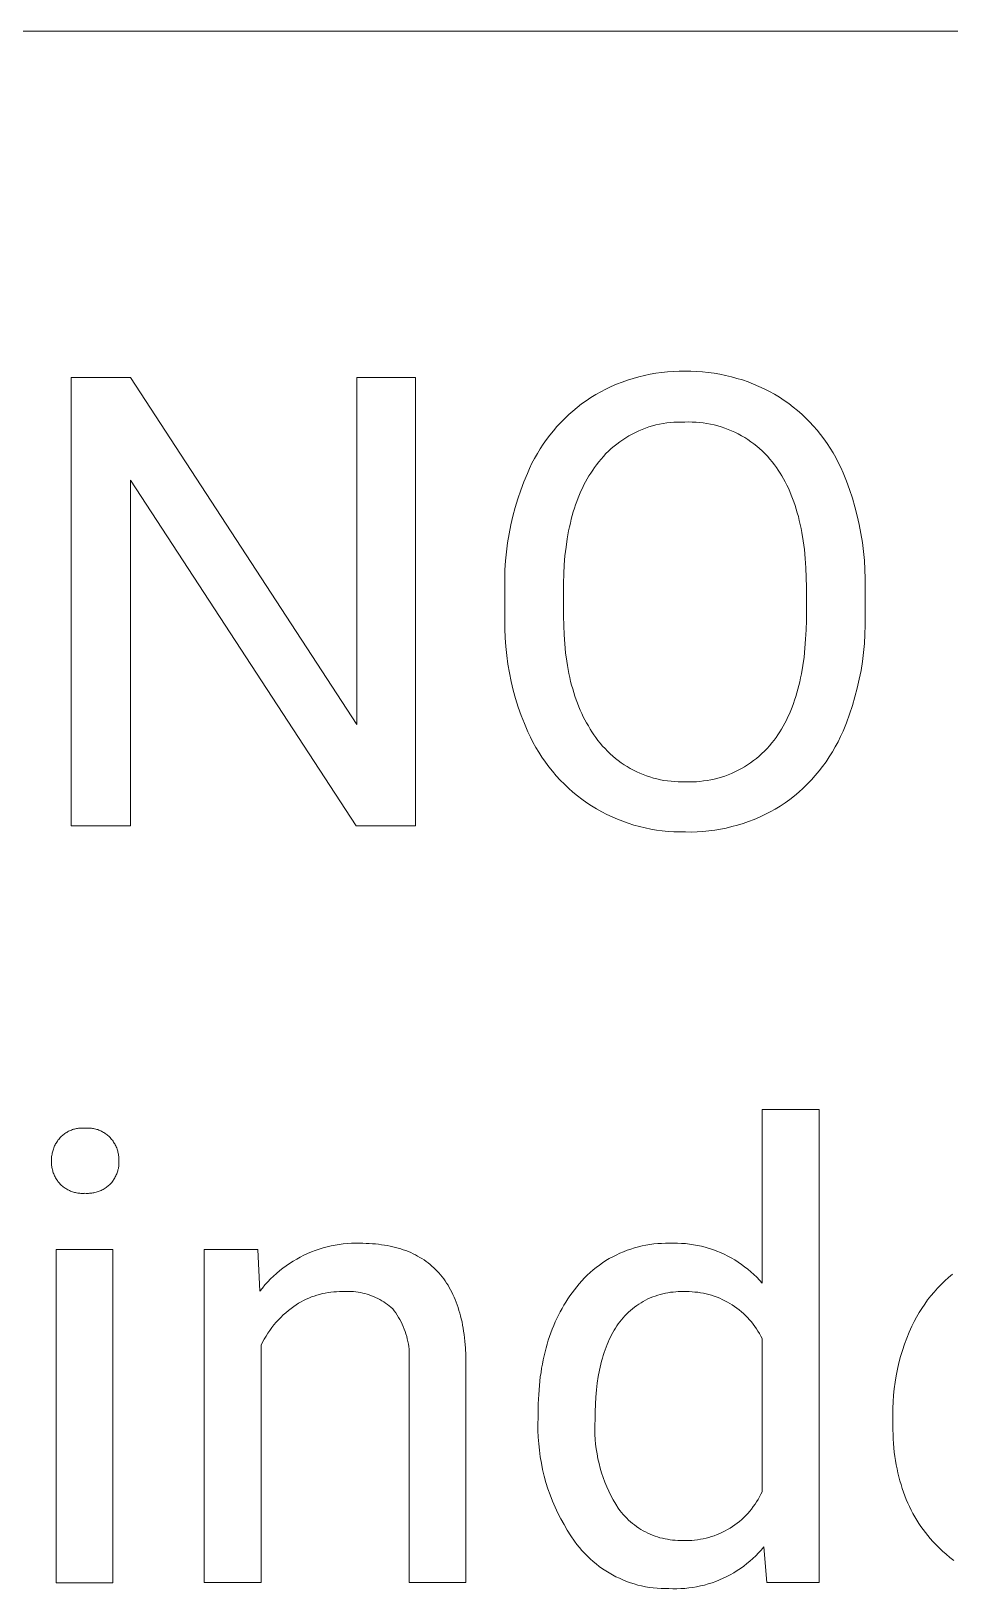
# Model space of a CAD drawing. Header units: millimetres. Extents: x -582 to 3448, y -204 to 2611.
# Drawn here: x 2273.8 to 2352, y 113.7 to 246.3 of the extents above; entities that cross this region are included whole.
import ezdxf

# ---------------------------------------------------------------- set-up
doc = ezdxf.new("R2010")
doc.units = ezdxf.units.MM
doc.header["$MEASUREMENT"] = 0
doc.layers.add('Domyślny', color=7, linetype='Continuous', true_color=0x000000)

msp = doc.modelspace()

# ---------------------------------------------------------------- linework, layer by layer
at = {"layer": 'Domyślny', "color": 18, "lineweight": 15, "true_color": 0x000000}
for p, q in [((3444.3, 246.28), (1925.07, 246.28)), ((2277.17, 178.64), (2277.17, 216.81)), ((2277.17, 216.81), (2282.23, 216.81)), ((2282.23, 216.81), (2301.5, 187.27)), ((2301.5, 187.27), (2301.5, 216.81)), ((2301.5, 216.81), (2306.5, 216.81)), ((2306.5, 216.81), (2306.5, 178.64)), ((2323.17, 216.03), (2323.63, 216.23)), ((2323.63, 216.23), (2324.09, 216.41)), ((2324.09, 216.41), (2324.56, 216.58)), ((2324.56, 216.58), (2325.03, 216.73)), ((2325.03, 216.73), (2325.51, 216.86)), ((2325.51, 216.86), (2325.99, 216.98)), ((2325.99, 216.98), (2326.48, 217.08)), ((2326.48, 217.08), (2326.97, 217.16)), ((2326.97, 217.16), (2327.46, 217.23)), ((2327.46, 217.23), (2327.96, 217.28)), ((2327.96, 217.28), (2328.45, 217.31)), ((2328.45, 217.31), (2328.95, 217.33)), ((2328.95, 217.33), (2329.45, 217.33)), ((2329.45, 217.33), (2329.94, 217.33)), ((2329.94, 217.33), (2330.44, 217.31)), ((2330.44, 217.31), (2330.94, 217.28)), ((2330.94, 217.28), (2331.44, 217.23)), ((2331.44, 217.23), (2331.93, 217.16)), ((2331.93, 217.16), (2332.42, 217.08)), ((2332.42, 217.08), (2332.91, 216.98)), ((2332.91, 216.98), (2333.4, 216.87)), ((2333.4, 216.87), (2333.88, 216.73)), ((2333.88, 216.73), (2334.35, 216.59)), ((2334.35, 216.59), (2334.82, 216.42)), ((2334.82, 216.42), (2335.29, 216.24)), ((2335.29, 216.24), (2335.75, 216.05)), ((2320.64, 214.55), (2321.03, 214.82)), ((2321.03, 214.82), (2321.42, 215.09)), ((2321.42, 215.09), (2321.85, 215.35)), ((2321.85, 215.35), (2322.28, 215.59)), ((2322.28, 215.59), (2322.72, 215.82)), ((2322.72, 215.82), (2323.17, 216.03)), ((2335.75, 216.05), (2336.2, 215.84)), ((2336.2, 215.84), (2336.65, 215.61)), ((2336.65, 215.61), (2337.08, 215.37)), ((2337.08, 215.37), (2337.51, 215.12)), ((2337.51, 215.12), (2337.91, 214.85)), ((2337.91, 214.85), (2338.29, 214.58)), ((2319.21, 213.31), (2319.55, 213.64)), ((2319.55, 213.64), (2319.9, 213.95)), ((2319.9, 213.95), (2320.27, 214.25)), ((2320.27, 214.25), (2320.64, 214.55)), ((2338.29, 214.58), (2338.67, 214.29)), ((2338.67, 214.29), (2339.03, 213.99)), ((2339.03, 213.99), (2339.39, 213.68)), ((2339.39, 213.68), (2339.73, 213.36)), ((2317.94, 211.9), (2318.24, 212.26)), ((2318.24, 212.26), (2318.55, 212.62)), ((2318.55, 212.62), (2318.87, 212.97)), ((2318.87, 212.97), (2319.21, 213.31)), ((2325.51, 212.25), (2325.23, 212.12)), ((2325.8, 212.37), (2325.51, 212.25)), ((2326.09, 212.49), (2325.8, 212.37)), ((2326.38, 212.59), (2326.09, 212.49)), ((2326.68, 212.68), (2326.38, 212.59)), ((2326.98, 212.76), (2326.68, 212.68)), ((2327.28, 212.82), (2326.98, 212.76)), ((2327.59, 212.88), (2327.28, 212.82)), ((2327.9, 212.93), (2327.59, 212.88)), ((2328.2, 212.97), (2327.9, 212.93)), ((2328.51, 212.99), (2328.2, 212.97)), ((2328.82, 213.01), (2328.51, 212.99)), ((2329.14, 213.01), (2328.82, 213.01)), ((2329.45, 213.01), (2329.14, 213.01)), ((2329.76, 213.02), (2329.45, 213.01)), ((2330.07, 213.01), (2329.76, 213.02)), ((2330.39, 213), (2330.07, 213.01)), ((2330.7, 212.97), (2330.39, 213)), ((2331.01, 212.94), (2330.7, 212.97)), ((2331.32, 212.89), (2331.01, 212.94)), ((2331.63, 212.83), (2331.32, 212.89)), ((2331.94, 212.77), (2331.63, 212.83)), ((2332.24, 212.69), (2331.94, 212.77)), ((2332.54, 212.6), (2332.24, 212.69)), ((2332.84, 212.5), (2332.54, 212.6)), ((2333.13, 212.39), (2332.84, 212.5)), ((2333.42, 212.27), (2333.13, 212.39)), ((2333.71, 212.14), (2333.42, 212.27)), ((2339.73, 213.36), (2340.06, 213.02)), ((2340.06, 213.02), (2340.39, 212.67)), ((2340.39, 212.67), (2340.7, 212.32)), ((2340.7, 212.32), (2340.99, 211.95)), ((2317.12, 210.73), (2317.38, 211.13)), ((2317.38, 211.13), (2317.66, 211.52)), ((2317.66, 211.52), (2317.94, 211.9)), ((2323.41, 210.95), (2323.17, 210.75)), ((2323.65, 211.14), (2323.41, 210.95)), ((2323.9, 211.33), (2323.65, 211.14)), ((2324.15, 211.51), (2323.9, 211.33)), ((2324.41, 211.68), (2324.15, 211.51)), ((2324.68, 211.83), (2324.41, 211.68)), ((2324.95, 211.98), (2324.68, 211.83)), ((2325.23, 212.12), (2324.95, 211.98)), ((2333.99, 212), (2333.71, 212.14)), ((2334.27, 211.85), (2333.99, 212)), ((2334.54, 211.69), (2334.27, 211.85)), ((2334.8, 211.52), (2334.54, 211.69)), ((2335.06, 211.34), (2334.8, 211.52)), ((2335.31, 211.16), (2335.06, 211.34)), ((2335.56, 210.96), (2335.31, 211.16)), ((2335.8, 210.76), (2335.56, 210.96)), ((2340.99, 211.95), (2341.28, 211.57)), ((2341.28, 211.57), (2341.55, 211.19)), ((2341.55, 211.19), (2341.81, 210.79)), ((2316.22, 209.07), (2316.42, 209.5)), ((2316.42, 209.5), (2316.64, 209.92)), ((2316.64, 209.92), (2316.88, 210.33)), ((2316.88, 210.33), (2317.12, 210.73)), ((2322.11, 209.62), (2321.92, 209.37)), ((2322.3, 209.86), (2322.11, 209.62)), ((2322.51, 210.09), (2322.3, 209.86)), ((2322.72, 210.32), (2322.51, 210.09)), ((2322.94, 210.54), (2322.72, 210.32)), ((2323.17, 210.75), (2322.94, 210.54)), ((2336.03, 210.55), (2335.8, 210.76)), ((2336.25, 210.33), (2336.03, 210.55)), ((2336.47, 210.1), (2336.25, 210.33)), ((2336.68, 209.86), (2336.47, 210.1)), ((2336.88, 209.62), (2336.68, 209.86)), ((2337.07, 209.37), (2336.88, 209.62)), ((2341.81, 210.79), (2342.06, 210.39)), ((2342.06, 210.39), (2342.29, 209.98)), ((2342.29, 209.98), (2342.51, 209.56)), ((2342.51, 209.56), (2342.72, 209.13)), ((2315.73, 207.92), (2316.03, 208.63)), ((2316.03, 208.63), (2316.22, 209.07)), ((2321.13, 208.18), (2320.98, 207.92)), ((2321.27, 208.43), (2321.13, 208.18)), ((2321.43, 208.67), (2321.27, 208.43)), ((2321.59, 208.91), (2321.43, 208.67)), ((2321.75, 209.14), (2321.59, 208.91)), ((2321.92, 209.37), (2321.75, 209.14)), ((2337.24, 209.14), (2337.07, 209.37)), ((2337.4, 208.91), (2337.24, 209.14)), ((2337.55, 208.67), (2337.4, 208.91)), ((2337.71, 208.42), (2337.55, 208.67)), ((2337.85, 208.17), (2337.71, 208.42)), ((2337.99, 207.91), (2337.85, 208.17)), ((2342.72, 209.13), (2342.91, 208.7)), ((2342.91, 208.7), (2343.2, 207.98)), ((2301.44, 178.64), (2282.23, 208.05)), ((2282.23, 208.05), (2282.23, 178.64)), ((2315.21, 206.48), (2315.46, 207.2)), ((2315.46, 207.2), (2315.73, 207.92)), ((2320.47, 206.84), (2320.35, 206.55)), ((2320.59, 207.12), (2320.47, 206.84)), ((2320.72, 207.39), (2320.59, 207.12)), ((2320.85, 207.66), (2320.72, 207.39)), ((2320.98, 207.92), (2320.85, 207.66)), ((2338.13, 207.64), (2337.99, 207.91)), ((2338.26, 207.37), (2338.13, 207.64)), ((2338.38, 207.09), (2338.26, 207.37)), ((2338.5, 206.8), (2338.38, 207.09)), ((2343.2, 207.98), (2343.47, 207.26)), ((2343.47, 207.26), (2343.71, 206.53)), ((2314.79, 205), (2314.99, 205.74)), ((2314.99, 205.74), (2315.21, 206.48)), ((2320.04, 205.67), (2319.94, 205.36)), ((2320.14, 205.97), (2320.04, 205.67)), ((2320.24, 206.26), (2320.14, 205.97)), ((2320.35, 206.55), (2320.24, 206.26)), ((2338.62, 206.51), (2338.5, 206.8)), ((2338.73, 206.21), (2338.62, 206.51)), ((2338.83, 205.91), (2338.73, 206.21)), ((2338.93, 205.6), (2338.83, 205.91)), ((2339.02, 205.28), (2338.93, 205.6)), ((2343.71, 206.53), (2343.93, 205.78)), ((2343.93, 205.78), (2344.13, 205.04)), ((2314.47, 203.5), (2314.62, 204.25)), ((2314.62, 204.25), (2314.79, 205)), ((2319.69, 204.41), (2319.61, 204.08)), ((2319.77, 204.73), (2319.69, 204.41)), ((2319.85, 205.05), (2319.77, 204.73)), ((2319.94, 205.36), (2319.85, 205.05)), ((2339.11, 204.96), (2339.02, 205.28)), ((2339.19, 204.63), (2339.11, 204.96)), ((2339.27, 204.3), (2339.19, 204.63)), ((2339.34, 203.95), (2339.27, 204.3)), ((2344.13, 205.04), (2344.3, 204.28)), ((2344.3, 204.28), (2344.44, 203.52)), ((2314.34, 202.74), (2314.47, 203.5)), ((2319.42, 203.06), (2319.32, 202.35)), ((2319.54, 203.74), (2319.42, 203.06)), ((2319.61, 204.08), (2319.54, 203.74)), ((2339.41, 203.61), (2339.34, 203.95)), ((2339.53, 202.89), (2339.41, 203.61)), ((2339.62, 202.16), (2339.53, 202.89)), ((2344.44, 203.52), (2344.57, 202.76)), ((2314.17, 201.21), (2314.25, 201.97)), ((2314.25, 201.97), (2314.34, 202.74)), ((2319.23, 201.62), (2319.17, 200.86)), ((2319.32, 202.35), (2319.23, 201.62)), ((2339.7, 201.39), (2339.62, 202.16)), ((2344.57, 202.76), (2344.66, 201.99)), ((2344.66, 201.99), (2344.73, 201.22)), ((2314.1, 199.67), (2314.12, 200.44)), ((2314.12, 200.44), (2314.17, 201.21)), ((2319.17, 200.86), (2319.13, 200.09)), ((2339.75, 200.61), (2339.7, 201.39)), ((2339.78, 199.79), (2339.75, 200.61)), ((2344.73, 201.22), (2344.78, 200.45)), ((2344.78, 200.45), (2344.8, 199.68)), ((2314.11, 198.9), (2314.1, 199.67)), ((2314.11, 196.15), (2314.11, 198.9)), ((2319.13, 200.09), (2319.11, 199.29)), ((2319.11, 199.29), (2319.11, 196.49)), ((2339.79, 198.96), (2339.78, 199.79)), ((2339.79, 196.13), (2339.79, 198.96)), ((2344.8, 199.68), (2344.8, 198.9)), ((2344.8, 198.9), (2344.8, 196.49)), ((2319.11, 196.49), (2319.12, 195.68)), ((2344.8, 196.49), (2344.8, 195.72)), ((2314.11, 195.4), (2314.11, 196.15)), ((2314.14, 194.65), (2314.11, 195.4)), ((2319.12, 195.68), (2319.15, 194.89)), ((2339.73, 194.52), (2339.77, 195.31)), ((2339.77, 195.31), (2339.79, 196.13)), ((2344.78, 194.94), (2344.74, 194.17)), ((2344.8, 195.72), (2344.78, 194.94)), ((2314.19, 193.9), (2314.14, 194.65)), ((2314.27, 193.15), (2314.19, 193.9)), ((2319.15, 194.89), (2319.21, 194.12)), ((2319.21, 194.12), (2319.28, 193.38)), ((2339.59, 193), (2339.67, 193.75)), ((2339.67, 193.75), (2339.73, 194.52)), ((2344.74, 194.17), (2344.67, 193.4)), ((2314.37, 192.41), (2314.27, 193.15)), ((2314.5, 191.66), (2314.37, 192.41)), ((2319.28, 193.38), (2319.38, 192.65)), ((2319.38, 192.65), (2319.44, 192.3)), ((2319.44, 192.3), (2319.5, 191.95)), ((2339.37, 191.59), (2339.49, 192.28)), ((2339.49, 192.28), (2339.59, 193)), ((2344.57, 192.64), (2344.45, 191.87)), ((2344.67, 193.4), (2344.57, 192.64)), ((2314.65, 190.93), (2314.5, 191.66)), ((2314.83, 190.2), (2314.65, 190.93)), ((2319.5, 191.95), (2319.56, 191.61)), ((2319.56, 191.61), (2319.64, 191.27)), ((2319.64, 191.27), (2319.71, 190.94)), ((2319.71, 190.94), (2319.8, 190.62)), ((2339.23, 190.91), (2339.3, 191.25)), ((2339.3, 191.25), (2339.37, 191.59)), ((2344.3, 191.12), (2344.13, 190.36)), ((2344.45, 191.87), (2344.3, 191.12)), ((2315.03, 189.47), (2314.83, 190.2)), ((2319.8, 190.62), (2319.89, 190.3)), ((2319.89, 190.3), (2319.98, 189.98)), ((2319.98, 189.98), (2320.08, 189.67)), ((2320.08, 189.67), (2320.18, 189.37)), ((2338.79, 189.33), (2338.88, 189.64)), ((2338.88, 189.64), (2338.98, 189.95)), ((2338.98, 189.95), (2339.07, 190.26)), ((2339.07, 190.26), (2339.15, 190.58)), ((2339.15, 190.58), (2339.23, 190.91)), ((2343.93, 189.62), (2343.71, 188.88)), ((2344.13, 190.36), (2343.93, 189.62)), ((2315.25, 188.75), (2315.03, 189.47)), ((2315.5, 188.04), (2315.25, 188.75)), ((2320.18, 189.37), (2320.29, 189.07)), ((2320.29, 189.07), (2320.41, 188.78)), ((2320.41, 188.78), (2320.53, 188.49)), ((2320.53, 188.49), (2320.66, 188.21)), ((2338.34, 188.18), (2338.46, 188.46)), ((2338.46, 188.46), (2338.57, 188.75)), ((2338.57, 188.75), (2338.68, 189.04)), ((2338.68, 189.04), (2338.79, 189.33)), ((2343.71, 188.88), (2343.47, 188.14)), ((2315.77, 187.34), (2315.5, 188.04)), ((2316.07, 186.65), (2315.77, 187.34)), ((2320.66, 188.21), (2320.79, 187.93)), ((2320.79, 187.93), (2320.93, 187.66)), ((2320.93, 187.66), (2321.07, 187.4)), ((2321.07, 187.4), (2321.22, 187.14)), ((2321.22, 187.14), (2321.37, 186.88)), ((2337.67, 186.87), (2337.81, 187.12)), ((2337.81, 187.12), (2337.95, 187.38)), ((2337.95, 187.38), (2338.09, 187.64)), ((2338.09, 187.64), (2338.22, 187.91)), ((2338.22, 187.91), (2338.34, 188.18)), ((2343.2, 187.42), (2342.91, 186.7)), ((2343.47, 188.14), (2343.2, 187.42)), ((2316.28, 186.2), (2316.07, 186.65)), ((2316.5, 185.76), (2316.28, 186.2)), ((2316.75, 185.32), (2316.5, 185.76)), ((2321.37, 186.88), (2321.53, 186.64)), ((2321.53, 186.64), (2321.69, 186.39)), ((2321.69, 186.39), (2321.86, 186.15)), ((2321.86, 186.15), (2322.04, 185.91)), ((2322.04, 185.91), (2322.23, 185.67)), ((2322.23, 185.67), (2322.43, 185.43)), ((2336.65, 185.46), (2336.85, 185.7)), ((2336.85, 185.7), (2337.04, 185.94)), ((2337.04, 185.94), (2337.21, 186.16)), ((2337.21, 186.16), (2337.37, 186.39)), ((2337.37, 186.39), (2337.52, 186.63)), ((2337.52, 186.63), (2337.67, 186.87)), ((2342.49, 185.8), (2342.25, 185.36)), ((2342.7, 186.25), (2342.49, 185.8)), ((2342.91, 186.7), (2342.7, 186.25)), ((2317, 184.9), (2316.75, 185.32)), ((2317.27, 184.48), (2317, 184.9)), ((2317.56, 184.07), (2317.27, 184.48)), ((2322.43, 185.43), (2322.64, 185.21)), ((2322.64, 185.21), (2322.85, 184.99)), ((2322.85, 184.99), (2323.07, 184.78)), ((2323.07, 184.78), (2323.3, 184.57)), ((2323.3, 184.57), (2323.53, 184.38)), ((2323.53, 184.38), (2323.77, 184.19)), ((2335.3, 184.19), (2335.54, 184.38)), ((2335.54, 184.38), (2335.78, 184.58)), ((2335.78, 184.58), (2336.01, 184.79)), ((2336.01, 184.79), (2336.23, 185)), ((2336.23, 185), (2336.44, 185.23)), ((2336.44, 185.23), (2336.65, 185.46)), ((2341.74, 184.51), (2341.47, 184.1)), ((2342.01, 184.93), (2341.74, 184.51)), ((2342.25, 185.36), (2342.01, 184.93)), ((2317.85, 183.67), (2317.56, 184.07)), ((2318.17, 183.29), (2317.85, 183.67)), ((2318.49, 182.91), (2318.17, 183.29)), ((2323.77, 184.19), (2324.02, 184.01)), ((2324.02, 184.01), (2324.27, 183.84)), ((2324.27, 183.84), (2324.53, 183.68)), ((2324.53, 183.68), (2324.79, 183.52)), ((2324.79, 183.52), (2325.06, 183.38)), ((2325.06, 183.38), (2325.34, 183.24)), ((2325.34, 183.24), (2325.61, 183.12)), ((2325.61, 183.12), (2325.9, 183)), ((2325.9, 183), (2326.18, 182.89)), ((2332.84, 182.88), (2333.13, 182.98)), ((2333.13, 182.98), (2333.42, 183.1)), ((2333.42, 183.1), (2333.7, 183.23)), ((2333.7, 183.23), (2333.98, 183.37)), ((2333.98, 183.37), (2334.26, 183.51)), ((2334.26, 183.51), (2334.52, 183.67)), ((2334.52, 183.67), (2334.79, 183.83)), ((2334.79, 183.83), (2335.04, 184.01)), ((2335.04, 184.01), (2335.3, 184.19)), ((2340.87, 183.31), (2340.55, 182.92)), ((2341.17, 183.7), (2340.87, 183.31)), ((2341.47, 184.1), (2341.17, 183.7)), ((2318.83, 182.54), (2318.49, 182.91)), ((2319.18, 182.19), (2318.83, 182.54)), ((2319.54, 181.85), (2319.18, 182.19)), ((2319.91, 181.52), (2319.54, 181.85)), ((2326.18, 182.89), (2326.47, 182.8)), ((2326.47, 182.8), (2326.77, 182.71)), ((2326.77, 182.71), (2327.06, 182.64)), ((2327.06, 182.64), (2327.36, 182.57)), ((2327.36, 182.57), (2327.66, 182.51)), ((2327.66, 182.51), (2327.96, 182.47)), ((2327.96, 182.47), (2328.27, 182.43)), ((2328.27, 182.43), (2328.57, 182.41)), ((2328.57, 182.41), (2328.88, 182.39)), ((2328.88, 182.39), (2329.18, 182.39)), ((2329.18, 182.39), (2329.49, 182.4)), ((2329.49, 182.4), (2329.8, 182.39)), ((2329.8, 182.39), (2330.11, 182.39)), ((2330.11, 182.39), (2330.42, 182.4)), ((2330.42, 182.4), (2330.73, 182.42)), ((2330.73, 182.42), (2331.03, 182.46)), ((2331.03, 182.46), (2331.34, 182.5)), ((2331.34, 182.5), (2331.65, 182.55)), ((2331.65, 182.55), (2331.95, 182.62)), ((2331.95, 182.62), (2332.25, 182.7)), ((2332.25, 182.7), (2332.55, 182.78)), ((2332.55, 182.78), (2332.84, 182.88)), ((2339.52, 181.85), (2339.15, 181.52)), ((2339.87, 182.2), (2339.52, 181.85)), ((2340.22, 182.55), (2339.87, 182.2)), ((2340.55, 182.92), (2340.22, 182.55)), ((2320.29, 181.2), (2319.91, 181.52)), ((2320.68, 180.9), (2320.29, 181.2)), ((2321.09, 180.61), (2320.68, 180.9)), ((2321.5, 180.33), (2321.09, 180.61)), ((2321.92, 180.08), (2321.5, 180.33)), ((2337.98, 180.6), (2337.57, 180.32)), ((2338.38, 180.89), (2337.98, 180.6)), ((2338.77, 181.2), (2338.38, 180.89)), ((2339.15, 181.52), (2338.77, 181.2)), ((2322.36, 179.84), (2321.92, 180.08)), ((2322.8, 179.61), (2322.36, 179.84)), ((2323.24, 179.4), (2322.8, 179.61)), ((2323.7, 179.21), (2323.24, 179.4)), ((2324.16, 179.03), (2323.7, 179.21)), ((2324.62, 178.86), (2324.16, 179.03)), ((2334.87, 179.01), (2334.4, 178.85)), ((2335.34, 179.19), (2334.87, 179.01)), ((2335.8, 179.38), (2335.34, 179.19)), ((2336.25, 179.6), (2335.8, 179.38)), ((2336.7, 179.82), (2336.25, 179.6)), ((2337.14, 180.06), (2336.7, 179.82)), ((2337.57, 180.32), (2337.14, 180.06)), ((2282.23, 178.64), (2277.17, 178.64)), ((2306.5, 178.64), (2301.44, 178.64)), ((2325.1, 178.71), (2324.62, 178.86)), ((2325.57, 178.58), (2325.1, 178.71)), ((2326.05, 178.47), (2325.57, 178.58)), ((2326.54, 178.37), (2326.05, 178.47)), ((2327.02, 178.28), (2326.54, 178.37)), ((2327.51, 178.22), (2327.02, 178.28)), ((2328.01, 178.17), (2327.51, 178.22)), ((2328.5, 178.13), (2328.01, 178.17)), ((2328.99, 178.12), (2328.5, 178.13)), ((2329.49, 178.12), (2328.99, 178.12)), ((2329.99, 178.11), (2329.49, 178.12)), ((2330.48, 178.13), (2329.99, 178.11)), ((2330.98, 178.16), (2330.48, 178.13)), ((2331.48, 178.21), (2330.98, 178.16)), ((2331.98, 178.27), (2331.48, 178.21)), ((2332.47, 178.36), (2331.98, 178.27)), ((2332.96, 178.45), (2332.47, 178.36)), ((2333.44, 178.57), (2332.96, 178.45)), ((2333.93, 178.7), (2333.44, 178.57)), ((2334.4, 178.85), (2333.93, 178.7)), ((2336.02, 139.7), (2336.02, 154.49)), ((2336.02, 154.49), (2340.87, 154.49)), ((2340.87, 154.49), (2340.87, 114.23)), ((2276.64, 152.45), (2276.72, 152.5)), ((2276.72, 152.5), (2276.8, 152.55)), ((2276.8, 152.55), (2276.87, 152.6)), ((2276.87, 152.6), (2276.95, 152.64)), ((2276.95, 152.64), (2277.03, 152.68)), ((2277.03, 152.68), (2277.12, 152.71)), ((2277.12, 152.71), (2277.2, 152.75)), ((2277.2, 152.75), (2277.29, 152.78)), ((2277.29, 152.78), (2277.37, 152.81)), ((2277.37, 152.81), (2277.46, 152.83)), ((2277.46, 152.83), (2277.55, 152.86)), ((2277.55, 152.86), (2277.64, 152.87)), ((2277.64, 152.87), (2277.72, 152.89)), ((2277.72, 152.89), (2277.81, 152.9)), ((2277.81, 152.9), (2277.9, 152.91)), ((2277.9, 152.91), (2277.99, 152.92)), ((2277.99, 152.92), (2278.08, 152.92)), ((2278.08, 152.92), (2278.17, 152.92)), ((2278.17, 152.92), (2278.26, 152.92)), ((2278.26, 152.92), (2278.35, 152.92)), ((2278.35, 152.92), (2278.45, 152.92)), ((2278.45, 152.92), (2278.54, 152.92)), ((2278.54, 152.92), (2278.63, 152.92)), ((2278.63, 152.92), (2278.72, 152.92)), ((2278.72, 152.92), (2278.81, 152.91)), ((2278.81, 152.91), (2278.9, 152.9)), ((2278.9, 152.9), (2278.99, 152.89)), ((2278.99, 152.89), (2279.08, 152.87)), ((2279.08, 152.87), (2279.17, 152.85)), ((2279.17, 152.85), (2279.26, 152.83)), ((2279.26, 152.83), (2279.35, 152.8)), ((2279.35, 152.8), (2279.43, 152.78)), ((2279.43, 152.78), (2279.52, 152.74)), ((2279.52, 152.74), (2279.6, 152.71)), ((2279.6, 152.71), (2279.69, 152.67)), ((2279.69, 152.67), (2279.77, 152.63)), ((2279.77, 152.63), (2279.85, 152.59)), ((2279.85, 152.59), (2279.93, 152.55)), ((2279.93, 152.55), (2280.01, 152.5)), ((2280.01, 152.5), (2280.08, 152.45)), ((2275.66, 151.13), (2275.69, 151.22)), ((2275.69, 151.22), (2275.72, 151.31)), ((2275.72, 151.31), (2275.76, 151.39)), ((2275.76, 151.39), (2275.81, 151.48)), ((2275.81, 151.48), (2275.85, 151.56)), ((2275.85, 151.56), (2275.9, 151.64)), ((2275.9, 151.64), (2275.95, 151.72)), ((2275.95, 151.72), (2276, 151.8)), ((2276, 151.8), (2276.05, 151.88)), ((2276.05, 151.88), (2276.11, 151.95)), ((2276.11, 151.95), (2276.17, 152.03)), ((2276.17, 152.03), (2276.23, 152.1)), ((2276.23, 152.1), (2276.3, 152.16)), ((2276.3, 152.16), (2276.36, 152.22)), ((2276.36, 152.22), (2276.43, 152.28)), ((2276.43, 152.28), (2276.5, 152.34)), ((2276.5, 152.34), (2276.57, 152.4)), ((2276.57, 152.4), (2276.64, 152.45)), ((2280.08, 152.45), (2280.16, 152.4)), ((2280.16, 152.4), (2280.23, 152.34)), ((2280.23, 152.34), (2280.3, 152.28)), ((2280.3, 152.28), (2280.37, 152.22)), ((2280.37, 152.22), (2280.44, 152.16)), ((2280.44, 152.16), (2280.5, 152.1)), ((2280.5, 152.1), (2280.56, 152.03)), ((2280.56, 152.03), (2280.62, 151.95)), ((2280.62, 151.95), (2280.68, 151.88)), ((2280.68, 151.88), (2280.74, 151.8)), ((2280.74, 151.8), (2280.79, 151.72)), ((2280.79, 151.72), (2280.84, 151.64)), ((2280.84, 151.64), (2280.89, 151.56)), ((2280.89, 151.56), (2280.93, 151.48)), ((2280.93, 151.48), (2280.97, 151.39)), ((2280.97, 151.39), (2281.01, 151.31)), ((2281.01, 151.31), (2281.05, 151.22)), ((2281.05, 151.22), (2281.08, 151.13)), ((2275.49, 150.02), (2275.5, 150.11)), ((2275.5, 149.92), (2275.49, 150.02)), ((2275.5, 150.39), (2275.51, 150.49)), ((2275.5, 150.3), (2275.5, 150.39)), ((2275.5, 150.21), (2275.5, 150.3)), ((2275.5, 150.11), (2275.5, 150.21)), ((2275.5, 149.83), (2275.5, 149.92)), ((2275.51, 149.74), (2275.5, 149.83)), ((2275.51, 150.49), (2275.52, 150.58)), ((2275.52, 150.58), (2275.54, 150.68)), ((2275.54, 150.68), (2275.55, 150.77)), ((2275.55, 150.77), (2275.58, 150.86)), ((2275.58, 150.86), (2275.6, 150.95)), ((2275.6, 150.95), (2275.63, 151.04)), ((2275.63, 151.04), (2275.66, 151.13)), ((2281.08, 151.13), (2281.11, 151.04)), ((2281.11, 151.04), (2281.14, 150.95)), ((2281.14, 150.95), (2281.16, 150.86)), ((2281.16, 150.86), (2281.18, 150.77)), ((2281.18, 150.77), (2281.2, 150.68)), ((2281.2, 150.68), (2281.21, 150.58)), ((2281.21, 150.58), (2281.23, 150.49)), ((2281.23, 150.49), (2281.23, 150.39)), ((2281.23, 150.39), (2281.24, 150.3)), ((2281.24, 149.83), (2281.23, 149.74)), ((2281.24, 150.3), (2281.24, 150.21)), ((2281.24, 150.21), (2281.24, 150.11)), ((2281.24, 150.11), (2281.24, 150.02)), ((2281.24, 150.02), (2281.24, 149.92)), ((2281.24, 149.92), (2281.24, 149.83)), ((2275.52, 149.64), (2275.51, 149.74)), ((2275.53, 149.55), (2275.52, 149.64)), ((2275.55, 149.46), (2275.53, 149.55)), ((2275.57, 149.37), (2275.55, 149.46)), ((2275.6, 149.28), (2275.57, 149.37)), ((2275.62, 149.19), (2275.6, 149.28)), ((2275.65, 149.1), (2275.62, 149.19)), ((2275.69, 149.01), (2275.65, 149.1)), ((2275.72, 148.93), (2275.69, 149.01)), ((2275.76, 148.84), (2275.72, 148.93)), ((2275.8, 148.76), (2275.76, 148.84)), ((2275.85, 148.68), (2275.8, 148.76)), ((2275.89, 148.6), (2275.85, 148.68)), ((2275.94, 148.52), (2275.89, 148.6)), ((2276, 148.44), (2275.94, 148.52)), ((2280.79, 148.52), (2280.74, 148.44)), ((2280.84, 148.6), (2280.79, 148.52)), ((2280.89, 148.68), (2280.84, 148.6)), ((2280.93, 148.76), (2280.89, 148.68)), ((2280.98, 148.84), (2280.93, 148.76)), ((2281.01, 148.93), (2280.98, 148.84)), ((2281.05, 149.01), (2281.01, 148.93)), ((2281.08, 149.1), (2281.05, 149.01)), ((2281.11, 149.19), (2281.08, 149.1)), ((2281.14, 149.28), (2281.11, 149.19)), ((2281.16, 149.37), (2281.14, 149.28)), ((2281.19, 149.46), (2281.16, 149.37)), ((2281.2, 149.55), (2281.19, 149.46)), ((2281.22, 149.64), (2281.2, 149.55)), ((2281.23, 149.74), (2281.22, 149.64)), ((2276.05, 148.36), (2276, 148.44)), ((2276.11, 148.29), (2276.05, 148.36)), ((2276.17, 148.22), (2276.11, 148.29)), ((2276.23, 148.15), (2276.17, 148.22)), ((2276.3, 148.09), (2276.23, 148.15)), ((2276.36, 148.03), (2276.3, 148.09)), ((2276.43, 147.97), (2276.36, 148.03)), ((2276.5, 147.91), (2276.43, 147.97)), ((2276.57, 147.86), (2276.5, 147.91)), ((2276.65, 147.81), (2276.57, 147.86)), ((2276.72, 147.76), (2276.65, 147.81)), ((2276.8, 147.71), (2276.72, 147.76)), ((2276.88, 147.67), (2276.8, 147.71)), ((2276.96, 147.62), (2276.88, 147.67)), ((2277.04, 147.59), (2276.96, 147.62)), ((2277.12, 147.55), (2277.04, 147.59)), ((2277.21, 147.52), (2277.12, 147.55)), ((2277.29, 147.49), (2277.21, 147.52)), ((2277.38, 147.46), (2277.29, 147.49)), ((2277.46, 147.44), (2277.38, 147.46)), ((2277.55, 147.42), (2277.46, 147.44)), ((2277.64, 147.4), (2277.55, 147.42)), ((2277.73, 147.38), (2277.64, 147.4)), ((2277.82, 147.37), (2277.73, 147.38)), ((2277.91, 147.36), (2277.82, 147.37)), ((2278, 147.35), (2277.91, 147.36)), ((2278.09, 147.35), (2278, 147.35)), ((2278.18, 147.35), (2278.09, 147.35)), ((2278.27, 147.35), (2278.18, 147.35)), ((2278.35, 147.36), (2278.27, 147.35)), ((2278.45, 147.35), (2278.35, 147.36)), ((2278.54, 147.35), (2278.45, 147.35)), ((2278.64, 147.35), (2278.54, 147.35)), ((2278.73, 147.36), (2278.64, 147.35)), ((2278.83, 147.36), (2278.73, 147.36)), ((2278.92, 147.37), (2278.83, 147.36)), ((2279.01, 147.39), (2278.92, 147.37)), ((2279.11, 147.41), (2279.01, 147.39)), ((2279.2, 147.43), (2279.11, 147.41)), ((2279.29, 147.45), (2279.2, 147.43)), ((2279.38, 147.48), (2279.29, 147.45)), ((2279.47, 147.51), (2279.38, 147.48)), ((2279.56, 147.54), (2279.47, 147.51)), ((2279.65, 147.57), (2279.56, 147.54)), ((2279.73, 147.61), (2279.65, 147.57)), ((2279.82, 147.65), (2279.73, 147.61)), ((2279.9, 147.7), (2279.82, 147.65)), ((2279.98, 147.75), (2279.9, 147.7)), ((2280.06, 147.8), (2279.98, 147.75)), ((2280.14, 147.85), (2280.06, 147.8)), ((2280.22, 147.9), (2280.14, 147.85)), ((2280.29, 147.96), (2280.22, 147.9)), ((2280.36, 148.02), (2280.29, 147.96)), ((2280.43, 148.09), (2280.36, 148.02)), ((2280.5, 148.15), (2280.43, 148.09)), ((2280.57, 148.22), (2280.5, 148.15)), ((2280.63, 148.29), (2280.57, 148.22)), ((2280.68, 148.36), (2280.63, 148.29)), ((2280.74, 148.44), (2280.68, 148.36)), ((2275.89, 114.22), (2275.89, 142.58)), ((2275.89, 142.58), (2280.73, 142.58)), ((2280.73, 142.58), (2280.73, 114.22)), ((2288.49, 114.23), (2288.49, 142.59)), ((2288.49, 142.59), (2293.08, 142.59)), ((2293.08, 142.59), (2293.24, 139.02)), ((2296.38, 141.77), (2296.68, 141.93)), ((2296.68, 141.93), (2297, 142.09)), ((2297, 142.09), (2297.31, 142.24)), ((2297.31, 142.24), (2297.64, 142.37)), ((2297.64, 142.37), (2297.96, 142.5)), ((2297.96, 142.5), (2298.29, 142.61)), ((2298.29, 142.61), (2298.63, 142.71)), ((2298.63, 142.71), (2298.97, 142.8)), ((2298.97, 142.8), (2299.31, 142.88)), ((2299.31, 142.88), (2299.65, 142.95)), ((2299.65, 142.95), (2300, 143.01)), ((2300, 143.01), (2300.34, 143.05)), ((2300.34, 143.05), (2300.69, 143.08)), ((2300.69, 143.08), (2301.04, 143.11)), ((2301.04, 143.11), (2301.39, 143.11)), ((2301.39, 143.11), (2301.74, 143.11)), ((2301.74, 143.11), (2302.02, 143.11)), ((2302.02, 143.11), (2302.29, 143.1)), ((2302.29, 143.1), (2302.56, 143.09)), ((2302.56, 143.09), (2302.83, 143.07)), ((2302.83, 143.07), (2303.09, 143.05)), ((2303.09, 143.05), (2303.35, 143.02)), ((2303.35, 143.02), (2303.6, 142.99)), ((2303.6, 142.99), (2303.85, 142.95)), ((2303.85, 142.95), (2304.09, 142.91)), ((2304.09, 142.91), (2304.33, 142.86)), ((2304.33, 142.86), (2304.57, 142.81)), ((2304.57, 142.81), (2304.8, 142.76)), ((2304.8, 142.76), (2305.02, 142.69)), ((2305.02, 142.69), (2305.25, 142.63)), ((2305.25, 142.63), (2305.46, 142.55)), ((2305.46, 142.55), (2305.68, 142.48)), ((2305.68, 142.48), (2305.89, 142.4)), ((2305.89, 142.4), (2306.09, 142.31)), ((2306.09, 142.31), (2306.29, 142.22)), ((2306.29, 142.22), (2306.49, 142.12)), ((2306.49, 142.12), (2306.68, 142.02)), ((2306.68, 142.02), (2306.87, 141.91)), ((2306.87, 141.91), (2307.05, 141.8)), ((2323, 141.8), (2323.3, 141.96)), ((2323.3, 141.96), (2323.59, 142.11)), ((2323.59, 142.11), (2323.9, 142.26)), ((2323.9, 142.26), (2324.21, 142.39)), ((2324.21, 142.39), (2324.52, 142.51)), ((2324.52, 142.51), (2324.84, 142.62)), ((2324.84, 142.62), (2325.15, 142.72)), ((2325.15, 142.72), (2325.48, 142.81)), ((2325.48, 142.81), (2325.8, 142.89)), ((2325.8, 142.89), (2326.13, 142.95)), ((2326.13, 142.95), (2326.46, 143.01)), ((2326.46, 143.01), (2326.8, 143.05)), ((2326.8, 143.05), (2327.13, 143.08)), ((2327.13, 143.08), (2327.46, 143.1)), ((2327.46, 143.1), (2327.8, 143.11)), ((2327.8, 143.11), (2328.13, 143.11)), ((2328.13, 143.11), (2328.48, 143.12)), ((2328.48, 143.12), (2328.82, 143.12)), ((2328.82, 143.12), (2329.16, 143.1)), ((2329.16, 143.1), (2329.5, 143.08)), ((2329.5, 143.08), (2329.84, 143.04)), ((2329.84, 143.04), (2330.18, 142.99)), ((2330.18, 142.99), (2330.52, 142.93)), ((2330.52, 142.93), (2330.85, 142.86)), ((2330.85, 142.86), (2331.18, 142.77)), ((2331.18, 142.77), (2331.51, 142.67)), ((2331.51, 142.67), (2331.83, 142.57)), ((2331.83, 142.57), (2332.16, 142.45)), ((2332.16, 142.45), (2332.47, 142.32)), ((2332.47, 142.32), (2332.78, 142.18)), ((2332.78, 142.18), (2333.09, 142.02)), ((2333.09, 142.02), (2333.39, 141.86)), ((2294.41, 140.32), (2294.67, 140.55)), ((2294.67, 140.55), (2294.94, 140.78)), ((2294.94, 140.78), (2295.21, 141)), ((2295.21, 141), (2295.49, 141.2)), ((2295.49, 141.2), (2295.78, 141.4)), ((2295.78, 141.4), (2296.08, 141.59)), ((2296.08, 141.59), (2296.38, 141.77)), ((2307.05, 141.8), (2307.23, 141.69)), ((2307.23, 141.69), (2307.4, 141.56)), ((2307.4, 141.56), (2307.57, 141.44)), ((2307.57, 141.44), (2307.74, 141.31)), ((2307.74, 141.31), (2307.9, 141.17)), ((2307.9, 141.17), (2308.05, 141.03)), ((2308.05, 141.03), (2308.21, 140.88)), ((2308.21, 140.88), (2308.35, 140.73)), ((2308.35, 140.73), (2308.5, 140.58)), ((2308.5, 140.58), (2308.64, 140.41)), ((2321.13, 140.39), (2321.38, 140.62)), ((2321.38, 140.62), (2321.63, 140.84)), ((2321.63, 140.84), (2321.89, 141.05)), ((2321.89, 141.05), (2322.16, 141.25)), ((2322.16, 141.25), (2322.44, 141.44)), ((2322.44, 141.44), (2322.72, 141.63)), ((2322.72, 141.63), (2323, 141.8)), ((2333.39, 141.86), (2333.69, 141.69)), ((2333.69, 141.69), (2333.98, 141.5)), ((2333.98, 141.5), (2334.26, 141.31)), ((2334.26, 141.31), (2334.53, 141.11)), ((2334.53, 141.11), (2334.8, 140.9)), ((2334.8, 140.9), (2335.06, 140.67)), ((2335.06, 140.67), (2335.32, 140.44)), ((2293.24, 139.02), (2293.46, 139.29)), ((2293.46, 139.29), (2293.68, 139.56)), ((2293.68, 139.56), (2293.92, 139.82)), ((2293.92, 139.82), (2294.16, 140.07)), ((2294.16, 140.07), (2294.41, 140.32)), ((2308.64, 140.41), (2308.77, 140.25)), ((2308.77, 140.25), (2308.9, 140.08)), ((2308.9, 140.08), (2309.03, 139.9)), ((2309.03, 139.9), (2309.15, 139.72)), ((2309.15, 139.72), (2309.27, 139.54)), ((2309.27, 139.54), (2309.38, 139.34)), ((2309.38, 139.34), (2309.49, 139.15)), ((2320.03, 139.14), (2320.23, 139.4)), ((2320.23, 139.4), (2320.44, 139.66)), ((2320.44, 139.66), (2320.66, 139.91)), ((2320.66, 139.91), (2320.89, 140.16)), ((2320.89, 140.16), (2321.13, 140.39)), ((2335.32, 140.44), (2335.56, 140.21)), ((2335.56, 140.21), (2335.8, 139.96)), ((2335.8, 139.96), (2336.02, 139.7)), ((2350.67, 138.96), (2350.96, 139.28)), ((2350.96, 139.28), (2351.26, 139.6)), ((2351.26, 139.6), (2351.58, 139.9)), ((2351.58, 139.9), (2351.9, 140.19)), ((2351.9, 140.19), (2352.23, 140.47)), ((2296.54, 138.01), (2296.33, 137.88)), ((2296.75, 138.13), (2296.54, 138.01)), ((2296.97, 138.24), (2296.75, 138.13)), ((2297.19, 138.35), (2296.97, 138.24)), ((2297.41, 138.45), (2297.19, 138.35)), ((2297.64, 138.54), (2297.41, 138.45)), ((2297.87, 138.62), (2297.64, 138.54)), ((2298.1, 138.69), (2297.87, 138.62)), ((2298.33, 138.76), (2298.1, 138.69)), ((2298.57, 138.82), (2298.33, 138.76)), ((2298.81, 138.87), (2298.57, 138.82)), ((2299.05, 138.91), (2298.81, 138.87)), ((2299.29, 138.94), (2299.05, 138.91)), ((2299.53, 138.97), (2299.29, 138.94)), ((2299.78, 138.98), (2299.53, 138.97)), ((2300.02, 138.99), (2299.78, 138.98)), ((2300.26, 138.99), (2300.02, 138.99)), ((2300.46, 139), (2300.26, 138.99)), ((2300.65, 139.01), (2300.46, 139)), ((2300.85, 139.01), (2300.65, 139.01)), ((2301.04, 139), (2300.85, 139.01)), ((2301.23, 138.99), (2301.04, 139)), ((2301.43, 138.97), (2301.23, 138.99)), ((2301.62, 138.94), (2301.43, 138.97)), ((2301.81, 138.91), (2301.62, 138.94)), ((2302, 138.87), (2301.81, 138.91)), ((2302.19, 138.82), (2302, 138.87)), ((2302.38, 138.77), (2302.19, 138.82)), ((2302.56, 138.71), (2302.38, 138.77)), ((2302.75, 138.64), (2302.56, 138.71)), ((2302.93, 138.57), (2302.75, 138.64)), ((2303.1, 138.49), (2302.93, 138.57)), ((2303.28, 138.41), (2303.1, 138.49)), ((2303.45, 138.32), (2303.28, 138.41)), ((2303.62, 138.22), (2303.45, 138.32)), ((2303.79, 138.12), (2303.62, 138.22)), ((2303.95, 138.01), (2303.79, 138.12)), ((2304.11, 137.9), (2303.95, 138.01)), ((2304.26, 137.78), (2304.11, 137.9)), ((2309.49, 139.15), (2309.59, 138.95)), ((2309.59, 138.95), (2309.69, 138.74)), ((2309.69, 138.74), (2309.79, 138.53)), ((2309.79, 138.53), (2309.88, 138.32)), ((2309.88, 138.32), (2309.97, 138.1)), ((2309.97, 138.1), (2310.05, 137.87)), ((2319.14, 137.84), (2319.31, 138.11)), ((2319.31, 138.11), (2319.48, 138.37)), ((2319.48, 138.37), (2319.65, 138.63)), ((2319.65, 138.63), (2319.84, 138.89)), ((2319.84, 138.89), (2320.03, 139.14)), ((2325.52, 137.93), (2325.34, 137.81)), ((2325.71, 138.05), (2325.52, 137.93)), ((2325.9, 138.16), (2325.71, 138.05)), ((2326.1, 138.27), (2325.9, 138.16)), ((2326.3, 138.37), (2326.1, 138.27)), ((2326.5, 138.46), (2326.3, 138.37)), ((2326.71, 138.55), (2326.5, 138.46)), ((2326.92, 138.62), (2326.71, 138.55)), ((2327.13, 138.69), (2326.92, 138.62)), ((2327.34, 138.76), (2327.13, 138.69)), ((2327.56, 138.81), (2327.34, 138.76)), ((2327.78, 138.86), (2327.56, 138.81)), ((2328, 138.9), (2327.78, 138.86)), ((2328.22, 138.94), (2328, 138.9)), ((2328.44, 138.96), (2328.22, 138.94)), ((2328.66, 138.98), (2328.44, 138.96)), ((2328.88, 138.99), (2328.66, 138.98)), ((2329.1, 139), (2328.88, 138.99)), ((2329.33, 138.99), (2329.1, 139)), ((2329.57, 139), (2329.33, 138.99)), ((2329.81, 138.99), (2329.57, 139)), ((2330.06, 138.98), (2329.81, 138.99)), ((2330.3, 138.96), (2330.06, 138.98)), ((2330.54, 138.94), (2330.3, 138.96)), ((2330.78, 138.9), (2330.54, 138.94)), ((2331.02, 138.86), (2330.78, 138.9)), ((2331.25, 138.81), (2331.02, 138.86)), ((2331.49, 138.75), (2331.25, 138.81)), ((2331.72, 138.68), (2331.49, 138.75)), ((2331.95, 138.6), (2331.72, 138.68)), ((2332.18, 138.52), (2331.95, 138.6)), ((2332.41, 138.43), (2332.18, 138.52)), ((2332.63, 138.33), (2332.41, 138.43)), ((2332.85, 138.22), (2332.63, 138.33)), ((2333.06, 138.11), (2332.85, 138.22)), ((2333.27, 137.99), (2333.06, 138.11)), ((2333.48, 137.86), (2333.27, 137.99)), ((2349.62, 137.57), (2349.87, 137.93)), ((2349.87, 137.93), (2350.12, 138.29)), ((2350.12, 138.29), (2350.39, 138.63)), ((2350.39, 138.63), (2350.67, 138.96)), ((2294.82, 136.6), (2294.63, 136.38)), ((2295.02, 136.8), (2294.82, 136.6)), ((2295.23, 137.01), (2295.02, 136.8)), ((2295.45, 137.2), (2295.23, 137.01)), ((2295.67, 137.39), (2295.45, 137.2)), ((2295.9, 137.57), (2295.67, 137.39)), ((2296.13, 137.74), (2295.9, 137.57)), ((2296.33, 137.88), (2296.13, 137.74)), ((2304.41, 137.66), (2304.26, 137.78)), ((2304.56, 137.53), (2304.41, 137.66)), ((2304.69, 137.35), (2304.56, 137.53)), ((2304.82, 137.18), (2304.69, 137.35)), ((2304.94, 136.99), (2304.82, 137.18)), ((2305.06, 136.8), (2304.94, 136.99)), ((2305.17, 136.61), (2305.06, 136.8)), ((2305.27, 136.42), (2305.17, 136.61)), ((2310.05, 137.87), (2310.13, 137.64)), ((2310.13, 137.64), (2310.2, 137.4)), ((2310.2, 137.4), (2310.27, 137.16)), ((2310.27, 137.16), (2310.34, 136.92)), ((2310.34, 136.92), (2310.4, 136.67)), ((2310.4, 136.67), (2310.46, 136.41)), ((2318.4, 136.41), (2318.54, 136.7)), ((2318.54, 136.7), (2318.68, 136.99)), ((2318.68, 136.99), (2318.83, 137.28)), ((2318.83, 137.28), (2318.98, 137.56)), ((2318.98, 137.56), (2319.14, 137.84)), ((2324.04, 136.59), (2323.9, 136.42)), ((2324.18, 136.77), (2324.04, 136.59)), ((2324.33, 136.93), (2324.18, 136.77)), ((2324.49, 137.09), (2324.33, 136.93)), ((2324.65, 137.25), (2324.49, 137.09)), ((2324.81, 137.4), (2324.65, 137.25)), ((2324.98, 137.54), (2324.81, 137.4)), ((2325.16, 137.68), (2324.98, 137.54)), ((2325.34, 137.81), (2325.16, 137.68)), ((2333.68, 137.73), (2333.48, 137.86)), ((2333.88, 137.58), (2333.68, 137.73)), ((2334.07, 137.44), (2333.88, 137.58)), ((2334.26, 137.28), (2334.07, 137.44)), ((2334.44, 137.12), (2334.26, 137.28)), ((2334.61, 136.95), (2334.44, 137.12)), ((2334.78, 136.78), (2334.61, 136.95)), ((2334.95, 136.6), (2334.78, 136.78)), ((2335.11, 136.42), (2334.95, 136.6)), ((2348.97, 136.45), (2349.18, 136.83)), ((2349.18, 136.83), (2349.39, 137.21)), ((2349.39, 137.21), (2349.62, 137.57)), ((2293.92, 135.45), (2293.77, 135.21)), ((2294.09, 135.69), (2293.92, 135.45)), ((2294.26, 135.93), (2294.09, 135.69)), ((2294.44, 136.16), (2294.26, 135.93)), ((2294.63, 136.38), (2294.44, 136.16)), ((2305.37, 136.22), (2305.27, 136.42)), ((2305.46, 136.02), (2305.37, 136.22)), ((2305.54, 135.81), (2305.46, 136.02)), ((2305.62, 135.6), (2305.54, 135.81)), ((2305.69, 135.39), (2305.62, 135.6)), ((2305.75, 135.18), (2305.69, 135.39)), ((2310.46, 136.41), (2310.51, 136.15)), ((2310.51, 136.15), (2310.56, 135.89)), ((2310.56, 135.89), (2310.6, 135.62)), ((2310.6, 135.62), (2310.64, 135.34)), ((2310.64, 135.34), (2310.7, 134.78)), ((2317.92, 135.18), (2318.03, 135.49)), ((2318.03, 135.49), (2318.15, 135.8)), ((2318.15, 135.8), (2318.27, 136.11)), ((2318.27, 136.11), (2318.4, 136.41)), ((2323.2, 135.32), (2323.1, 135.12)), ((2323.31, 135.51), (2323.2, 135.32)), ((2323.42, 135.7), (2323.31, 135.51)), ((2323.53, 135.89), (2323.42, 135.7)), ((2323.65, 136.07), (2323.53, 135.89)), ((2323.77, 136.24), (2323.65, 136.07)), ((2323.9, 136.42), (2323.77, 136.24)), ((2335.26, 136.23), (2335.11, 136.42)), ((2335.4, 136.03), (2335.26, 136.23)), ((2335.54, 135.83), (2335.4, 136.03)), ((2335.67, 135.63), (2335.54, 135.83)), ((2335.8, 135.42), (2335.67, 135.63)), ((2335.91, 135.21), (2335.8, 135.42)), ((2348.34, 135.03), (2348.55, 135.55)), ((2348.55, 135.55), (2348.78, 136.06)), ((2348.78, 136.06), (2348.97, 136.45)), ((2293.48, 134.7), (2293.35, 134.44)), ((2293.35, 134.44), (2293.35, 114.23)), ((2293.62, 134.96), (2293.48, 134.7)), ((2293.77, 135.21), (2293.62, 134.96)), ((2305.8, 134.97), (2305.75, 135.18)), ((2305.85, 134.75), (2305.8, 134.97)), ((2305.89, 134.53), (2305.85, 134.75)), ((2305.92, 134.32), (2305.89, 134.53)), ((2305.95, 134.1), (2305.92, 134.32)), ((2305.96, 133.88), (2305.95, 134.1)), ((2310.7, 134.78), (2310.75, 134.19)), ((2310.75, 134.19), (2310.78, 133.59)), ((2317.53, 133.86), (2317.62, 134.2)), ((2317.62, 134.2), (2317.71, 134.53)), ((2317.71, 134.53), (2317.81, 134.86)), ((2317.81, 134.86), (2317.92, 135.18)), ((2322.64, 134.04), (2322.57, 133.81)), ((2322.73, 134.27), (2322.64, 134.04)), ((2322.82, 134.49), (2322.73, 134.27)), ((2322.91, 134.7), (2322.82, 134.49)), ((2323, 134.91), (2322.91, 134.7)), ((2323.1, 135.12), (2323, 134.91)), ((2336.02, 134.99), (2335.91, 135.21)), ((2336.02, 121.96), (2336.02, 134.99)), ((2347.81, 133.46), (2347.97, 133.99)), ((2347.97, 133.99), (2348.15, 134.51)), ((2348.15, 134.51), (2348.34, 135.03)), ((2305.95, 132.99), (2305.97, 133.21)), ((2305.95, 114.23), (2305.95, 132.99)), ((2305.97, 133.66), (2305.96, 133.88)), ((2305.97, 133.43), (2305.97, 133.66)), ((2305.97, 133.21), (2305.97, 133.43)), ((2310.78, 133.59), (2310.8, 132.97)), ((2310.8, 132.97), (2310.8, 114.23)), ((2317.24, 132.47), (2317.31, 132.83)), ((2317.31, 132.83), (2317.38, 133.18)), ((2317.38, 133.18), (2317.45, 133.52)), ((2317.45, 133.52), (2317.53, 133.86)), ((2322.29, 132.83), (2322.22, 132.57)), ((2322.35, 133.08), (2322.29, 132.83)), ((2322.42, 133.33), (2322.35, 133.08)), ((2322.49, 133.57), (2322.42, 133.33)), ((2322.57, 133.81), (2322.49, 133.57)), ((2347.54, 132.38), (2347.66, 132.92)), ((2347.66, 132.92), (2347.81, 133.46)), ((2317.05, 131), (2317.09, 131.38)), ((2317.09, 131.38), (2317.13, 131.75)), ((2317.13, 131.75), (2317.19, 132.11)), ((2317.19, 132.11), (2317.24, 132.47)), ((2322.07, 131.77), (2321.98, 131.21)), ((2322.17, 132.31), (2322.07, 131.77)), ((2322.22, 132.57), (2322.17, 132.31)), ((2347.27, 130.73), (2347.34, 131.28)), ((2347.34, 131.28), (2347.43, 131.83)), ((2347.43, 131.83), (2347.54, 132.38)), ((2316.95, 129.45), (2316.99, 130.23)), ((2316.99, 130.23), (2317.05, 131)), ((2321.86, 130.02), (2321.82, 129.4)), ((2321.91, 130.63), (2321.86, 130.02)), ((2321.98, 131.21), (2321.91, 130.63)), ((2347.18, 129.62), (2347.21, 130.18)), ((2347.21, 130.18), (2347.27, 130.73)), ((2316.94, 128.64), (2316.95, 129.45)), ((2316.94, 128.28), (2316.94, 128.64)), ((2321.82, 129.4), (2321.79, 128.76)), ((2321.79, 128.76), (2321.79, 128.09)), ((2347.16, 129.07), (2347.18, 129.62)), ((2347.16, 128.51), (2347.16, 129.07)), ((2316.92, 127.72), (2316.94, 128.28)), ((2316.93, 127.16), (2316.92, 127.72)), ((2321.79, 128.09), (2321.77, 127.68)), ((2321.77, 127.68), (2321.77, 127.26)), ((2347.16, 127.63), (2347.16, 128.51)), ((2347.16, 127.23), (2347.16, 127.63)), ((2316.95, 126.6), (2316.93, 127.16)), ((2316.99, 126.04), (2316.95, 126.6)), ((2317.05, 125.49), (2316.99, 126.04)), ((2321.77, 127.26), (2321.78, 126.84)), ((2321.78, 126.84), (2321.8, 126.42)), ((2321.8, 126.42), (2321.84, 126.01)), ((2321.84, 126.01), (2321.89, 125.6)), ((2347.17, 126.84), (2347.16, 127.23)), ((2347.19, 126.46), (2347.17, 126.84)), ((2347.21, 126.08), (2347.19, 126.46)), ((2347.24, 125.71), (2347.21, 126.08)), ((2317.12, 124.93), (2317.05, 125.49)), ((2317.22, 124.38), (2317.12, 124.93)), ((2321.89, 125.6), (2321.96, 125.18)), ((2321.96, 125.18), (2322.04, 124.77)), ((2322.04, 124.77), (2322.13, 124.37)), ((2347.28, 125.34), (2347.24, 125.71)), ((2347.33, 124.97), (2347.28, 125.34)), ((2347.38, 124.62), (2347.33, 124.97)), ((2317.33, 123.84), (2317.22, 124.38)), ((2317.46, 123.29), (2317.33, 123.84)), ((2322.13, 124.37), (2322.23, 123.96)), ((2322.23, 123.96), (2322.35, 123.56)), ((2322.35, 123.56), (2322.49, 123.17)), ((2347.44, 124.26), (2347.38, 124.62)), ((2347.51, 123.91), (2347.44, 124.26)), ((2347.58, 123.57), (2347.51, 123.91)), ((2347.67, 123.23), (2347.58, 123.57)), ((2317.61, 122.75), (2317.46, 123.29)), ((2317.78, 122.22), (2317.61, 122.75)), ((2317.97, 121.69), (2317.78, 122.22)), ((2322.49, 123.17), (2322.63, 122.78)), ((2322.63, 122.78), (2322.79, 122.39)), ((2322.79, 122.39), (2322.96, 122.01)), ((2322.96, 122.01), (2323.15, 121.64)), ((2347.75, 122.89), (2347.67, 123.23)), ((2347.85, 122.57), (2347.75, 122.89)), ((2347.95, 122.24), (2347.85, 122.57)), ((2348.06, 121.92), (2347.95, 122.24)), ((2318.17, 121.17), (2317.97, 121.69)), ((2318.39, 120.65), (2318.17, 121.17)), ((2323.15, 121.64), (2323.34, 121.27)), ((2323.34, 121.27), (2323.55, 120.91)), ((2323.55, 120.91), (2323.77, 120.55)), ((2335.12, 120.49), (2335.27, 120.69)), ((2335.27, 120.69), (2335.42, 120.89)), ((2335.42, 120.89), (2335.55, 121.09)), ((2335.55, 121.09), (2335.68, 121.3)), ((2335.68, 121.3), (2335.8, 121.52)), ((2335.8, 121.52), (2335.92, 121.74)), ((2335.92, 121.74), (2336.02, 121.96)), ((2348.18, 121.61), (2348.06, 121.92)), ((2348.3, 121.3), (2348.18, 121.61)), ((2348.43, 120.99), (2348.3, 121.3)), ((2348.57, 120.69), (2348.43, 120.99)), ((2348.72, 120.4), (2348.57, 120.69)), ((2318.63, 120.15), (2318.39, 120.65)), ((2318.88, 119.65), (2318.63, 120.15)), ((2319.15, 119.16), (2318.88, 119.65)), ((2323.77, 120.55), (2323.9, 120.37)), ((2323.9, 120.37), (2324.04, 120.2)), ((2324.04, 120.2), (2324.18, 120.03)), ((2324.18, 120.03), (2324.33, 119.87)), ((2324.33, 119.87), (2324.49, 119.71)), ((2324.49, 119.71), (2324.64, 119.55)), ((2324.64, 119.55), (2324.81, 119.41)), ((2324.81, 119.41), (2324.98, 119.26)), ((2333.9, 119.28), (2334.09, 119.44)), ((2334.09, 119.44), (2334.28, 119.6)), ((2334.28, 119.6), (2334.46, 119.76)), ((2334.46, 119.76), (2334.63, 119.94)), ((2334.63, 119.94), (2334.8, 120.12)), ((2334.8, 120.12), (2334.97, 120.3)), ((2334.97, 120.3), (2335.12, 120.49)), ((2348.87, 120.11), (2348.72, 120.4)), ((2349.03, 119.83), (2348.87, 120.11)), ((2349.19, 119.55), (2349.03, 119.83)), ((2349.37, 119.27), (2349.19, 119.55)), ((2319.43, 118.68), (2319.15, 119.16)), ((2319.74, 118.21), (2319.43, 118.68)), ((2320.05, 117.75), (2319.74, 118.21)), ((2324.98, 119.26), (2325.15, 119.13)), ((2325.15, 119.13), (2325.33, 119)), ((2325.33, 119), (2325.51, 118.87)), ((2325.51, 118.87), (2325.7, 118.75)), ((2325.7, 118.75), (2325.89, 118.64)), ((2325.89, 118.64), (2326.09, 118.54)), ((2326.09, 118.54), (2326.28, 118.44)), ((2326.28, 118.44), (2326.49, 118.35)), ((2326.49, 118.35), (2326.69, 118.26)), ((2326.69, 118.26), (2326.9, 118.19)), ((2326.9, 118.19), (2327.11, 118.12)), ((2327.11, 118.12), (2327.32, 118.05)), ((2327.32, 118.05), (2327.53, 118)), ((2331, 117.96), (2331.25, 118.01)), ((2331.25, 118.01), (2331.48, 118.07)), ((2331.48, 118.07), (2331.72, 118.14)), ((2331.72, 118.14), (2331.95, 118.22)), ((2331.95, 118.22), (2332.19, 118.31)), ((2332.19, 118.31), (2332.41, 118.4)), ((2332.41, 118.4), (2332.64, 118.51)), ((2332.64, 118.51), (2332.86, 118.62)), ((2332.86, 118.62), (2333.07, 118.74)), ((2333.07, 118.74), (2333.29, 118.86)), ((2333.29, 118.86), (2333.49, 118.99)), ((2333.49, 118.99), (2333.7, 119.13)), ((2333.7, 119.13), (2333.9, 119.28)), ((2349.55, 119), (2349.37, 119.27)), ((2349.74, 118.74), (2349.55, 119)), ((2349.93, 118.48), (2349.74, 118.74)), ((2350.13, 118.23), (2349.93, 118.48)), ((2350.34, 117.98), (2350.13, 118.23)), ((2320.25, 117.48), (2320.05, 117.75)), ((2320.46, 117.22), (2320.25, 117.48)), ((2320.68, 116.96), (2320.46, 117.22)), ((2320.9, 116.72), (2320.68, 116.96)), ((2321.14, 116.48), (2320.9, 116.72)), ((2327.53, 118), (2327.75, 117.95)), ((2327.75, 117.95), (2327.97, 117.91)), ((2327.97, 117.91), (2328.18, 117.87)), ((2328.18, 117.87), (2328.4, 117.84)), ((2328.4, 117.84), (2328.62, 117.83)), ((2328.62, 117.83), (2328.85, 117.81)), ((2328.85, 117.81), (2329.07, 117.81)), ((2329.07, 117.81), (2329.29, 117.81)), ((2329.29, 117.81), (2329.53, 117.81)), ((2329.53, 117.81), (2329.78, 117.81)), ((2329.78, 117.81), (2330.03, 117.82)), ((2330.03, 117.82), (2330.27, 117.84)), ((2330.27, 117.84), (2330.52, 117.87)), ((2330.52, 117.87), (2330.76, 117.91)), ((2330.76, 117.91), (2331, 117.96)), ((2335.72, 116.75), (2335.48, 116.51)), ((2335.95, 117), (2335.72, 116.75)), ((2336.17, 117.26), (2335.95, 117)), ((2336.41, 114.23), (2336.17, 117.26)), ((2350.56, 117.73), (2350.34, 117.98)), ((2350.78, 117.49), (2350.56, 117.73)), ((2351.07, 117.2), (2350.78, 117.49)), ((2351.38, 116.91), (2351.07, 117.2)), ((2351.69, 116.64), (2351.38, 116.91)), ((2321.38, 116.25), (2321.14, 116.48)), ((2321.63, 116.03), (2321.38, 116.25)), ((2321.88, 115.81), (2321.63, 116.03)), ((2322.15, 115.61), (2321.88, 115.81)), ((2322.42, 115.41), (2322.15, 115.61)), ((2322.7, 115.23), (2322.42, 115.41)), ((2334.18, 115.43), (2333.89, 115.25)), ((2334.45, 115.63), (2334.18, 115.43)), ((2334.72, 115.84), (2334.45, 115.63)), ((2334.98, 116.05), (2334.72, 115.84)), ((2335.24, 116.28), (2334.98, 116.05)), ((2335.48, 116.51), (2335.24, 116.28)), ((2352.01, 116.37), (2351.69, 116.64)), ((2352.34, 116.12), (2352.01, 116.37)), ((2280.73, 114.22), (2275.89, 114.22)), ((2293.35, 114.23), (2288.49, 114.23)), ((2310.8, 114.23), (2305.95, 114.23)), ((2322.98, 115.05), (2322.7, 115.23)), ((2323.27, 114.89), (2322.98, 115.05)), ((2323.57, 114.73), (2323.27, 114.89)), ((2323.87, 114.59), (2323.57, 114.73)), ((2324.17, 114.45), (2323.87, 114.59)), ((2324.48, 114.33), (2324.17, 114.45)), ((2324.8, 114.22), (2324.48, 114.33)), ((2325.12, 114.11), (2324.8, 114.22)), ((2325.44, 114.02), (2325.12, 114.11)), ((2331.43, 114.11), (2331.11, 114.02)), ((2331.76, 114.22), (2331.43, 114.11)), ((2332.08, 114.33), (2331.76, 114.22)), ((2332.39, 114.46), (2332.08, 114.33)), ((2332.7, 114.59), (2332.39, 114.46)), ((2333.01, 114.74), (2332.7, 114.59)), ((2333.31, 114.9), (2333.01, 114.74)), ((2333.6, 115.07), (2333.31, 114.9)), ((2333.89, 115.25), (2333.6, 115.07)), ((2340.87, 114.23), (2336.41, 114.23)), ((2325.76, 113.94), (2325.44, 114.02)), ((2326.09, 113.88), (2325.76, 113.94)), ((2326.42, 113.82), (2326.09, 113.88)), ((2326.75, 113.77), (2326.42, 113.82)), ((2327.08, 113.74), (2326.75, 113.77)), ((2327.41, 113.72), (2327.08, 113.74)), ((2327.75, 113.71), (2327.41, 113.72)), ((2328.08, 113.71), (2327.75, 113.71)), ((2328.42, 113.69), (2328.08, 113.71)), ((2328.76, 113.69), (2328.42, 113.69)), ((2329.1, 113.71), (2328.76, 113.69)), ((2329.44, 113.73), (2329.1, 113.71)), ((2329.77, 113.77), (2329.44, 113.73)), ((2330.11, 113.81), (2329.77, 113.77)), ((2330.44, 113.87), (2330.11, 113.81)), ((2330.78, 113.94), (2330.44, 113.87)), ((2331.11, 114.02), (2330.78, 113.94))]:
    msp.add_line(p, q, dxfattribs=at)

doc.saveas('drawing.dxf')
